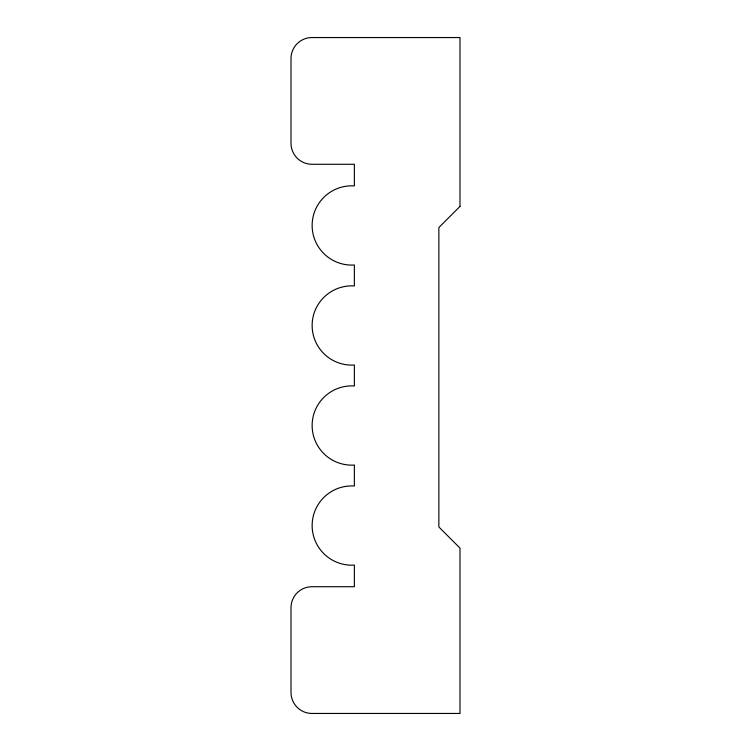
<?xml version="1.0" encoding="UTF-8"?>
<svg xmlns="http://www.w3.org/2000/svg" width="751" height="751" viewBox="0 0 751 751"><rect width="100%" height="100%" fill="white"/><g stroke="black" fill="none" stroke-linecap="round" stroke-linejoin="round"><path stroke-width="1.13" d="M459.988 206.422L438.866 227.544L438.866 526.967L459.988 548.089L459.988 713.45L311.965 713.45A20.953 20.953 0 0 1 291.012 692.497L291.012 607.672A20.953 20.953 0 0 1 311.965 586.719L354.378 586.719L354.378 565.09A39.625 39.625 0 0 1 312.134 525.55A39.625 39.625 0 0 1 354.378 486.01L354.378 465.057A39.625 39.625 0 0 1 312.134 425.517A39.625 39.625 0 0 1 354.378 385.976L354.378 365.024A39.625 39.625 0 0 1 312.134 325.483A39.625 39.625 0 0 1 354.378 285.943L354.378 264.99A39.625 39.625 0 0 1 312.134 225.45A39.625 39.625 0 0 1 354.378 185.91L354.378 164.281L311.965 164.281A20.953 20.953 0 0 1 291.012 143.328L291.012 58.503A20.953 20.953 0 0 1 311.965 37.55L459.988 37.55L459.988 206.422"/></g></svg>
